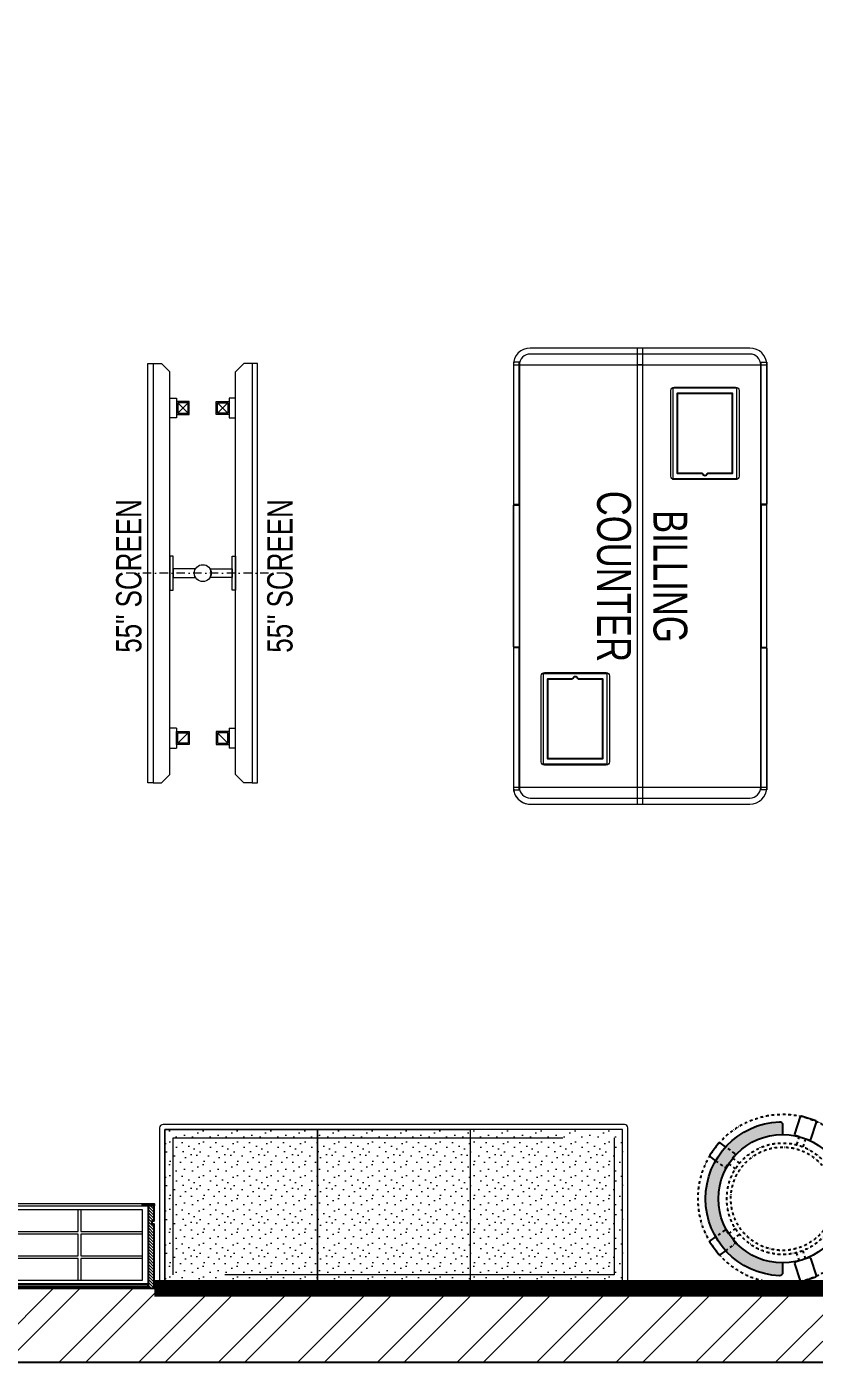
# Model space of a CAD drawing. Header units: feet. Extents: x 3773006 to 3789922, y -5461218 to -5452318.
# Drawn here: x 3781619 to 3783949, y -5461218 to -5457265 of the extents above; entities that cross this region are included whole.
import ezdxf

# ---------------------------------------------------------------- set-up
doc = ezdxf.new("R2010")
doc.units = ezdxf.units.FT
doc.header["$LTSCALE"] = 33
doc.header["$MEASUREMENT"] = 0
for name, pattern in [('ACAD_ISO03W100', [30, 12, -18]), ('DASHDOT2', [0.5, 0.25, -0.125, 0, -0.125]), ('HIDDEN2', [4.7624999999999975, 3.174999999999998, -1.587499999999999]), ('HIDDENX2', [0.75, 0.5, -0.25])]:
    doc.linetypes.add(name, pattern=pattern)
doc.layers.add('A-WALL', color=1, linetype='Continuous')
for name, color, linetype, lineweight in [('A-WALL HATCH', 251, 'Continuous', 0), ('HATCH', 9, 'Continuous', 9), ('LENS-HATCH', 251, 'Continuous', 5), ('LENS-TEXT', 31, 'Continuous', 5), ('LENS_DIMENSION', 193, 'Continuous', 0), ('LK-EQPMT', 3, 'Continuous', 18), ('LK-FF&E FLOOR', 1, 'Continuous', 9), ('LK-FF&E WALL', 1, 'Continuous', 9), ('LK-IT', 3, 'Continuous', 18), ('LK-MIRROR', 133, 'Continuous', 13), ('LN-ELEVATION-1', 81, 'Continuous', 25), ('LN-ELEVATION-2', 103, 'Continuous', 20), ('LN-ELEVATION-3', 125, 'Continuous', 18), ('LN-ELEVATION-5', 167, 'Continuous', 5), ('LN-HATCH', 251, 'Continuous', 0)]:
    doc.layers.add(name, color=color, linetype=linetype, lineweight=lineweight)
doc.styles.add('LK TXT', font='GILC____.TTF', dxfattribs={"height": 100})
pattern_1 = [(45, (7858054.083674966, 3504049.203216764), (-4.490128060534575, 4.490128060534575), [])]

# ---------------------------------------------------------------- blocks, each defined once
blk = doc.blocks.new('VC HD 1200')
at = {"layer": 'LN-HATCH', "ltscale": 0.5}
h = blk.add_hatch(dxfattribs=at)
h.set_pattern_fill('ANSI31', color=256, scale=2)
h.set_pattern_definition([(45, (3760859.752907088, 1795248.935917533), (-4.490128060534575, 4.490128060534575), [])])
h.paths.add_polyline_path([(-1200, 250), (-1200, 60), (-1194, 60), (-1194, 50), (-1200, 50), (-1200, 6), (-1182, 6), (-1182, 250)])
h = blk.add_hatch(dxfattribs=at)
h.set_pattern_fill('ANSI31', color=256, scale=2)
h.set_pattern_definition(pattern_1)
h.paths.add_polyline_path([(0, 250), (0, 60), (-6, 60), (-6, 50), (0, 50), (0, 6), (-18, 6), (-18, 250)])
h = blk.add_hatch(dxfattribs=at)
h.set_pattern_fill('ANSI31', color=256, scale=2)
h.set_pattern_definition([(45, (7858047.083674965, 3504049.203216764), (-4.490128060534575, 4.490128060534575), [])])
h.paths.add_polyline_path([(-1165, 6), (-1165, 0), (-1200, 0), (-1200, 6)])
h = blk.add_hatch(dxfattribs=at)
h.set_pattern_fill('ANSI31', color=256, scale=2)
h.set_pattern_definition(pattern_1)
h.paths.add_polyline_path([(-28, 6), (-28, 0), (0, 0), (0, 6)])
at = {"layer": 'LN-ELEVATION-1', "ltscale": 0.5}
for points in [[(-1200, 250), (-1200, 60), (-1194, 60), (-1194, 50), (-1200, 50), (-1200, 6), (-1182, 6), (-1182, 250)], [(-18, 238), (-1182, 238), (-1182, 244), (-18, 244)], [(0, 250), (0, 60), (-6, 60), (-6, 50), (0, 50), (0, 6), (-18, 6), (-18, 250)], [(-1165, 6), (-1165, 0), (-1200, 0), (-1200, 6)], [(-35, 6), (-35, 0), (0, 0), (0, 6)]]:
    blk.add_lwpolyline(points, close=True, dxfattribs=at)
at = {"layer": 'LN-ELEVATION-3', "ltscale": 0.5}
for p, q in [((-1182, 250), (-18, 250)), ((-1165, 6), (-35, 6)), ((-35, 0), (-1165, 0))]:
    blk.add_line(p, q, dxfattribs=at)
for points in [[(-1165.000000000465, 226), (-35, 226), (-35, 18), (-1165.000000000465, 18)], [(-1165.000000000465, 226), (-983.3333333334886, 226), (-983.3333333334886, 162), (-1165.000000000465, 162)], [(-975.3333333334886, 226), (-793.6666666665112, 226), (-793.6666666665112, 162), (-975.3333333334886, 162)], [(-785.6666666665112, 226), (-603.9999999995342, 226), (-603.9999999995342, 162), (-785.6666666665112, 162)], [(-595.9999999995342, 226), (-414.3333333325572, 226), (-414.3333333325572, 162), (-595.9999999995342, 162)], [(-406.3333333325572, 226), (-224.6666666655801, 226), (-224.6666666655801, 162), (-406.3333333325572, 162)], [(-216.6666666655801, 226), (-34.99999999860302, 226), (-34.99999999860302, 162), (-216.6666666655801, 162)], [(-1165.000000000465, 90), (-983.3333333334886, 90), (-983.3333333334886, 154), (-1165.000000000465, 154)], [(-975.3333333334886, 154), (-793.6666666665112, 154), (-793.6666666665112, 90), (-975.3333333334886, 90)], [(-785.6666666665112, 154), (-603.9999999995342, 154), (-603.9999999995342, 90), (-785.6666666665112, 90)], [(-595.9999999995342, 154), (-414.3333333325572, 154), (-414.3333333325572, 90), (-595.9999999995342, 90)], [(-406.3333333325572, 154), (-224.6666666655801, 154), (-224.6666666655801, 90), (-406.3333333325572, 90)], [(-216.6666666655801, 154), (-34.99999999860302, 154), (-34.99999999860302, 90), (-216.6666666655801, 90)], [(-1165.000000000465, 82), (-983.3333333334886, 82), (-983.3333333334886, 18), (-1165.000000000465, 18)], [(-975.3333333334886, 82), (-793.6666666665112, 82), (-793.6666666665112, 18), (-975.3333333334886, 18)], [(-785.6666666665112, 82), (-603.9999999995342, 82), (-603.9999999995342, 18), (-785.6666666665112, 18)], [(-595.9999999995342, 82), (-414.3333333325572, 82), (-414.3333333325572, 18), (-595.9999999995342, 18)], [(-406.3333333325572, 82), (-224.6666666655801, 82), (-224.6666666655801, 18), (-406.3333333325572, 18)], [(-216.6666666655801, 82), (-34.99999999860302, 82), (-34.99999999860302, 18), (-216.6666666655801, 18)]]:
    blk.add_lwpolyline(points, close=True, dxfattribs=at)
blk = doc.blocks.new('I-PAD Frame')
at = {"color": 3, "linetype": 'Continuous'}
blk.add_lwpolyline([(357868.7410323084, -232321.1361381283), (358122.7410323085, -232321.1361381283, 0.4142135623713902), (358132.7410323086, -232311.1361381283), (358132.7410323086, -232129.1361381283, 0.4142135623713902), (358122.7410323085, -232119.1361381283), (357868.7410323084, -232119.1361381283, 0.4142135623713902), (357858.7410323085, -232129.1361381283), (357858.7410323085, -232311.1361381283, 0.4142135623713902)], format="xyb", close=True, dxfattribs=at)
at = {"color": 3, "linetype": 'Continuous', "lineweight": 25}
blk.add_lwpolyline([(358113.2410323085, -232229.6755301424), (358113.2410323085, -232302.1361381283), (357878.2410323086, -232302.1361381283), (357878.2410323086, -232138.1361381283), (358113.2410323085, -232138.1361381283), (358113.2410323085, -232210.5967461141, 0.3275382217372251), (358114.6410323081, -232212.5046245168, -0.733799385757267), (358114.6410323086, -232227.7676517396, 0.3275382217372252)], format="xyb", close=True, dxfattribs=at)
blk = doc.blocks.new('Billing Counter-1350')
at = {"color": 5, "linetype": 'HIDDENX2', "ltscale": 0.025}
for p, q in [((-624.9999978118576, -374.9978339364752), (-625.0000002956949, 375)), ((624.9999976539984, -374.9978339364752), (625.0000001378357, 375))]:
    blk.add_line(p, q, dxfattribs=at)
at = {"color": 0, "linetype": 'Continuous'}
for p, q in [((625, 375), (-625, 375)), ((675, -325), (675, 325)), ((-625, -375), (625, -375))]:
    blk.add_line(p, q, dxfattribs=at)
at = {"color": 2, "linetype": 'Continuous'}
blk.add_line((624, -375), (624.9999976539984, -374.9978339364752), dxfattribs=at)
at = {"color": 2, "linetype": 'HIDDENX2', "ltscale": 0.025}
for points in [[(-632.999998427229, 375), (-212.4115580061916, 375), (-212.4115580851212, 358), (-632.9999985061586, 358)], [(210.3333326776046, 375), (-210.2551077436656, 375), (-210.255107664736, 358), (210.3333327565342, 358)], [(212.3333327565342, 375), (632.9217731775716, 375), (632.921773098642, 358), (212.3333326776046, 358)], [(-632.999998427229, -375), (-212.4115580061916, -375), (-212.4115580851212, -358), (-632.9999985061586, -358)], [(210.3333326776046, -375), (-210.2551077436656, -375), (-210.255107664736, -358), (210.3333327563014, -358)], [(212.3333327563014, -375), (632.9217731775716, -375), (632.921773098642, -358), (212.3333326776046, -358)]]:
    blk.add_lwpolyline(points, close=True, dxfattribs=at)
at = {"color": 5, "linetype": 'Continuous'}
for points in [[(-555.9166655030566, 97.25000000000001), (-288.9166655030567, 97.25000000000001), (-288.9166655030567, 286.25), (-555.9166655030566, 286.25)], [(555.9166655030566, -97.25000000000001), (288.9166655030567, -97.25000000000001), (288.9166655030567, -286.25), (555.9166655030566, -286.25)]]:
    blk.add_lwpolyline(points, close=True, dxfattribs=at)
at = {"color": 5, "linetype": 'HIDDENX2', "ltscale": 0.025}
blk.add_lwpolyline([(625, 8.5), (-625, 8.5), (-625, -8.5), (625, -8.5)], close=True, dxfattribs=at)
at = {"color": 0, "linetype": 'Continuous'}
for centre, radius, start, end in [((-625, 325), 50.0000000000291, 90, 180), ((624.9999999997672, 325), 50.00000000005822, 0, 90), ((624.9999999997672, -325), 50.0000000000291, 270, 0)]:
    blk.add_arc(centre, radius, start, end, dxfattribs=at)
at = {"layer": 'LN-ELEVATION-2'}
blk.add_line((-675, 325), (-675, -325), dxfattribs=at)
for points in [[(625, 375), (-625, 375, 0.4142135623725836), (-675, 325), (-675, -325, 0.4142135623725836), (-625, -375), (625, -375, 0.4142135623725837), (675, -325), (675, 325, 0.4142135623725836)], [(625, 357), (-625, 357, 0.4142135623730951), (-657, 325), (-657, -325, 0.4142135623730951), (-625, -357), (625, -357, 0.4142135623730951), (657, -325), (657, 325, 0.4142135623730951)]]:
    blk.add_lwpolyline(points, format="xyb", close=True, dxfattribs=at)
blk.add_lwpolyline([(-675, -8.5), (675, -8.5), (675, 8.5), (-675, 8.5)], close=True, dxfattribs=at)
blk.add_arc((-625, -325), 50.00000000005822, 180, 270, dxfattribs=at)
at = {"color": 2, "linetype": 'Continuous', "xscale": -1, "rotation": 180}
blk.add_blockref('I-PAD Frame', (-358418.1576978308, -232028.3861380983), dxfattribs=at)
at = {"color": 2, "linetype": 'Continuous', "xscale": -1}
blk.add_blockref('I-PAD Frame', (358418.1576978117, 232028.3861381281), dxfattribs=at)
at = {"layer": 'LENS-TEXT', "color": 0, "linetype": 'Continuous', "ltscale": 3, "insert": (0.983410338871181, 5.633732088841497), "char_height": 100, "attachment_point": 5, "style": 'LK TXT'}
blk.add_mtext_dynamic_manual_height_columns('BILLING COUNTER', width=353.0555573365615, gutter_width=0.5, heights=[0], dxfattribs=at)
blk = doc.blocks.new('55INCH')
at = {"layer": 'LK-EQPMT', "ltscale": 12}
for p, q in [((2111558.8162113, 1135690.450573809), (2111583.24744553, 1135690.450467438)), ((2111583.24744553, 1135690.450467438), (2111607.67857339, 1135666.019126837)), ((2111607.678786132, 1134473.881595297), (2111607.67857339, 1135666.019126837)), ((2111607.678233332, 1135587.915183341), (2111627.204219206, 1135587.915098327)), ((2111627.204219206, 1135587.915098327), (2111627.203964163, 1135529.337140705)), ((2111627.203964163, 1135529.337140705), (2111607.67797829, 1135529.337225719)), ((2111627.205367106, 1134610.5634114), (2111607.679381233, 1134610.563496414)), ((2111627.205367106, 1134610.5634114), (2111627.205112064, 1134551.985453778)), ((2111607.679126189, 1134551.985538793), (2111627.205112064, 1134551.985453778)), ((2111583.247445532, 1134449.450467438), (2111607.678786132, 1134473.881595297)), ((2111558.8162113, 1134449.45057381), (2111583.247445532, 1134449.450467438))]:
    blk.add_line(p, q, dxfattribs=at)
at = {"layer": 'LK-EQPMT'}
for p, q in [((2111661.614206139, 1135573.919317673), (2111631.027374502, 1135543.33275238)), ((2111661.614072967, 1135543.332619208), (2111631.027507674, 1135573.919450845)), ((2111661.615356252, 1134597.075782953), (2111631.028524615, 1134566.48921766))]:
    blk.add_line(p, q, dxfattribs=at)
at = {"layer": 'LK-EQPMT', "ltscale": 12}
blk.add_lwpolyline([(2111542.593620929, 1135690.450644441), (2111558.8162113, 1135690.450573809), (2111558.8162113, 1134449.45057381), (2111542.593620929, 1134449.450644441)], close=True, dxfattribs=at)
at = {"layer": 'LK-EQPMT'}
for points in [[(2111627.204187012, 1135577.742804799), (2111627.204020548, 1135539.509431718), (2111665.437393629, 1135539.509265254), (2111665.437560093, 1135577.742638335)], [(2111631.027507674, 1135573.919450845), (2111631.027374502, 1135543.33275238), (2111661.614072967, 1135543.332619208), (2111661.614206139, 1135573.919317673)], [(2111627.20517066, 1134562.665896998), (2111627.205337125, 1134600.89927008), (2111665.438710206, 1134600.899103615), (2111665.438543742, 1134562.665730534)], [(2111631.028524615, 1134566.48921766), (2111631.028657786, 1134597.075916125), (2111661.615356252, 1134597.075782953), (2111661.61522308, 1134566.489084489)]]:
    blk.add_lwpolyline(points, close=True, dxfattribs=at)
blk = doc.blocks.new('A$C833c02ab')
at = {"layer": 'A-WALL HATCH'}
h = blk.add_hatch(dxfattribs=at)
h.set_pattern_fill('ANSI32', color=256, scale=444)
h.set_pattern_definition([(45, (-3388281.860058484, 5461093.714166863), (-117.7332790675601, 117.7332790675601), []), (45, (-3388203.371205904, 5461093.714166863), (-117.7332790675601, 117.7332790675601), [])])
h.paths.add_polyline_path([(-16885.58805244509, 4043), (-16626, 4043), (-16626, 5083), (-16885.58805244509, 5083)], flags=17)
h.paths.add_polyline_path([(-10929, 4452), (-6150, 4452), (-6150, 4604), (-10929, 4604)], flags=17)
h.paths.add_polyline_path([(-11297, 4604), (-11147, 4604), (-11147, 8670), (-11297, 8670)], flags=17)
h.paths.add_polyline_path([(-6071, 4604), (-5921, 4604), (-5921, 8694), (-6071, 8694)], flags=17)
h.paths.add_polyline_path([(-16886, 8179), (-16626, 8179), (-16626, 8670), (-16886, 8670)], flags=17)
h.paths.add_polyline_path([(-16886, 0), (-16626, 0), (0, 0), (0, 8694), (-250, 8694), (-250, 8564), (-110, 8564), (-110, 4796), (-230, 4796), (-230, 219), (-16626, 219), (-16626, 620), (-16886, 620)])
at = {"layer": 'A-WALL'}
for p, q in [((-16626, 219), (-230, 219)), ((-16626, 0), (0, 0))]:
    blk.add_line(p, q, dxfattribs=at)
blk = doc.blocks.new('3 seater Bench 1385')
at = {"layer": 'LENS-HATCH', "lineweight": 0}
h = blk.add_hatch(dxfattribs=at)
h.set_pattern_fill('STIP1', color=177, scale=100, angle=269.9999999999999, pattern_type=2)
h.set_pattern_definition([(270, (6617025.245374651, -170439.1063060568), (100, -1.516e-13), [0, -100]), (270, (6617009.245374652, -170451.1063060568), (100, -1.516e-13), [0, -100]), (270, (6616985.245374652, -170446.1063060568), (100, -1.516e-13), [0, -100]), (270, (6616962.245374652, -170481.1063060568), (100, -1.516e-13), [0, -100]), (270, (6616998.245374652, -170478.1063060568), (100, -1.516e-13), [0, -100]), (270, (6617022.245374652, -170505.1063060568), (100, -1.516e-13), [0, -100]), (270, (6617029.245374651, -170470.1063060568), (100, -1.516e-13), [0, -100]), (270, (6616988.245374651, -170512.1063060568), (100, -1.516e-13), [0, -100]), (270, (6616956.245374652, -170507.1063060568), (100, -1.516e-13), [0, -100]), (270, (6616941.245374651, -170433.1063060568), (100, -1.516e-13), [0, -100]), (270, (6616961.245374652, -170451.1063060568), (100, -1.516e-13), [0, -100]), (270, (6616942.245374652, -170465.1063060568), (100, -1.516e-13), [0, -100]), (270, (6617006.245374652, -170526.1063060568), (100, -1.516e-13), [0, -100]), (270, (6616981.245374652, -170494.1063060568), (100, -1.516e-13), [0, -100]), (270, (6617014.245374652, -170486.1063060568), (100, -1.516e-13), [0, -100]), (270, (6617005.245374651, -170503.1063060568), (100, -1.516e-13), [0, -100]), (270, (6616978.245374651, -170467.1063060568), (100, -1.516e-13), [0, -100]), (270, (6617032.245374652, -170495.1063060568), (100, -1.516e-13), [0, -100]), (270, (6616973.245374651, -170526.1063060568), (100, -1.516e-13), [0, -100]), (270, (6616943.245374651, -170523.1063060568), (100, -1.516e-13), [0, -100])])
h.paths.add_polyline_path([(677.5000000004657, 227.5), (225.8333333334885, 227.5), (225.8333333334885, -227.5), (677.5000000004657, -227.5)])
h.paths.add_polyline_path([(-225.8333333334885, 227.5), (225.8333333334885, 227.5), (225.8333333334885, -227.5), (-225.8333333334885, -227.5)])
h.paths.add_polyline_path([(-677.5000000004657, 227.5), (-225.8333333334885, 227.5), (-225.8333333334885, -227.5), (-677.5000000004657, -227.5)])
at = {"layer": 'LN-ELEVATION-2', "ltscale": 0.5}
for points in [[(-677.5000000004657, 227.5), (-225.8333333334885, 227.5), (-225.8333333334885, -227.5), (-677.5000000004657, -227.5)], [(-225.8333333334885, 227.5), (225.8333333334885, 227.5), (225.8333333334885, -227.5), (-225.8333333334885, -227.5)], [(677.5000000004657, 227.5), (225.8333333334885, 227.5), (225.8333333334885, -227.5), (677.5000000004657, -227.5)]]:
    blk.add_lwpolyline(points, close=True, dxfattribs=at)
at = {"layer": 'LN-ELEVATION-5', "ltscale": 0.5}
blk.add_lwpolyline([(682.4999999995343, 242.5), (-682.5000000004655, 242.5, 0.4142135623730951), (-692.5000000004655, 232.5), (-692.5000000004655, -232.5, 0.4142135623730951), (-682.5000000004655, -242.5), (682.4999999995343, -242.5, 0.4142135623730951), (692.4999999995343, -232.5), (692.4999999995343, 232.5, 0.4142135623730951)], format="xyb", close=True, dxfattribs=at)
blk.add_lwpolyline([(677.4999999995343, 227.5), (-677.5000000004657, 227.5), (-677.5000000004657, -227.5), (677.4999999995343, -227.5)], close=True, dxfattribs=at)
at = {"layer": 'LN-ELEVATION-5', "linetype": 'HIDDEN2', "ltscale": 11}
blk.add_lwpolyline([(-652.5000000004657, 202.5), (652.5000000004657, 202.5), (652.5000000004657, -202.5), (-652.5000000004657, -202.5)], close=True, dxfattribs=at)
blk = doc.blocks.new('DR STOOL')
at = {"layer": 'HATCH'}
h = blk.add_hatch(dxfattribs=at)
h.set_pattern_fill('ANSI36', color=250, angle=-90.00000000000001)
h.set_pattern_definition([(315, (-227.8099174643867, 917.3997257252777), (6.173926083235043, -1.683798022700468), [7.9375, -1.587499999999999, 0, -1.587499999999999])])
edge = h.paths.add_edge_path()
edge.add_line((-190.0000000041909, 4.511094e-10), (-218.6899174675346, 4.511094e-10))
edge.add_arc((-218.6899174670689, 9.120000000388245), 9.119999999940092, 177.6119845363388, 269.9999999996136, ccw=False)
edge.add_arc((-1.8626451e-09, 3.565219e-10), 228.000000002257, 2.3880154632688004, 177.6119845367313, ccw=False)
edge.add_arc((218.6899174633436, 9.120000000497384), 9.120000000051716, -90.00000000034493, 2.3880154629299, ccw=False)
edge.add_line((218.6899174633436, 4.511094e-10), (190, 4.511094e-10))
edge.add_arc((-1.8626451e-09, 4.511094e-10), 190.000000001979, -1.27e-14, 180)
at = {"layer": 'LN-ELEVATION-1', "color": 1, "ltscale": 100}
for p, q in [((-128.6221585394814, 215.4841044476634), (-165.2704676063731, 189.0243927398114)), ((-124.7228340068832, 214.8545704018979), (-128.6221585394814, 215.4841044476634)), ((-112.6981821293011, 198.1996966340157), (-124.7228340068832, 214.8545704018979)), ((124.7553772013634, 214.9803744515593), (112.5488144652918, 198.2845540212292)), ((128.7014972954057, 215.5933048763618), (124.7553772013634, 214.9803744515593)), ((128.7014972954057, 215.5933048763618), (124.7553772013634, 214.9803744515593)), ((165.1911288509145, 188.915192311113), (128.7014972954057, 215.5933048763618)), ((165.1911288509145, 188.915192311113), (128.7014972954057, 215.5933048763618)), ((-165.2704676063731, 189.0243927398114), (-165.9069543029182, 185.0820035930228)), ((-165.9069543029182, 185.0820035930228), (-153.8003208162263, 168.3135803133482)), ((153.6734594982117, 168.4294150282658), (165.7973639420234, 185.0121775862135)), ((165.7973639420234, 185.0121775862135), (165.1911288509145, 188.915192311113)), ((165.7973639420234, 185.0121775862135), (165.1911288509145, 188.915192311113)), ((-191.2928382232785, -35.45407700946089), (-242.9550312487409, -52.24013893969095)), ((-187.9259491492994, -37.1695928365807), (-191.2928382232785, -35.45407700946089)), ((-184.1424400564283, -48.81403796559607), (-187.9259491492994, -37.1695928365807)), ((188.0651108901948, -36.96233201187715), (184.0504167033359, -49.19388854173303)), ((191.3981811110861, -35.27656588272658), (188.0651108901948, -36.96233201187715)), ((243.0100176925771, -52.21682526778022), (191.3981811110861, -35.27656588272658)), ((-242.9550312487409, -52.24013893969095), (-244.7482102331705, -55.75945052818861)), ((-244.7482102331705, -55.75945052818861), (-230.7800458371639, -98.74904560100549)), ((-173.8639617776498, -80.4479453730819), (-177.8421125086024, -68.2044548037811)), ((177.6922140880488, -68.56540505095472), (173.8739495249465, -80.1985000452405)), ((230.715890809428, -98.7280946081737), (244.8123673382215, -55.78040257930116)), ((244.8123673382215, -55.78040257930116), (243.0100176925771, -52.21682526778022)), ((-230.7800458371639, -98.74904560100549), (-227.2218665438704, -100.5620286722478)), ((-227.2218665438704, -100.5620286722478), (-175.5596735184081, -83.7759667420105)), ((-175.5596735184081, -83.7759667420105), (-173.8639617776498, -80.4479453730819)), ((173.8739495249465, -80.1985000452405), (175.5794035866856, -83.5704969359358)), ((175.5794035866856, -83.5704969359358), (227.1912401677109, -100.5107563209894)), ((227.1912401677109, -100.5107563209894), (230.715890809428, -98.7280946081737)), ((-22.72193054761737, -190.2142363802995), (-25.39390889601782, -192.886214728569)), ((-25.39390889601782, -192.886214728569), (-25.39390889601782, -247.2070584567482)), ((-10.47823652112856, -190.2142363802995), (-22.72193054761737, -190.2142363802995)), ((22.78362171910703, -190.2142363802995), (9.910054048988968, -190.2142363802995)), ((25.42475448176265, -192.8553691428751), (22.78362171910703, -190.2142363802995)), ((25.42475448176265, -247.1762128710543), (25.42475448176265, -192.8553691428751)), ((-25.39390889601782, -247.2070584567482), (-22.60096735274419, -250)), ((-22.60096735274419, -250), (22.60096735274419, -250)), ((22.60096735274419, -250), (25.42475448176265, -247.1762128710543))]:
    blk.add_line(p, q, dxfattribs=at)
at = {"layer": 'LN-ELEVATION-1', "linetype": 'DASHDOT2'}
for p, q in [((-92.92521573789418, 170.8129362839827), (-112.6981821293011, 198.1996966340157)), ((112.5488144652918, 198.2845540212292), (92.69529851106927, 171.1294289919315)), ((-153.8003208162263, 168.3135803133482), (-134.1093360339291, 141.0403694751003)), ((-103.4542870586738, 159.9154408004979), (-93.52748446213081, 167.0824927485227)), ((-88.15393704269081, 139.4771787207864), (-103.4542870586738, 159.9154408004979)), ((-93.52748446213081, 167.0824927485227), (-92.92521573789418, 170.8129362839827)), ((103.6608748426661, 159.8406005539291), (88.19885099539533, 139.4487815762331)), ((92.69529851106927, 171.1294289919315), (93.26858203159645, 167.4385604566923)), ((93.26858203159645, 167.4385604566923), (103.6608748426661, 159.8406005539291)), ((133.7372852512635, 141.1612321265929), (153.6734594982117, 168.4294150282658)), ((-134.1093360339291, 141.0403694751003), (-130.4219571123831, 140.4450534014686)), ((-130.4219571123831, 140.4450534014686), (-119.9844727469608, 147.9808124662595)), ((-119.9844727469608, 147.9808124662595), (-105.3687285655178, 126.9741353208374)), ((105.4096150295809, 126.94019481352), (120.1194891873747, 147.8074627162714)), ((120.1194891873747, 147.8074627162714), (130.0033113472163, 140.5812532722048)), ((130.0033113472163, 140.5812532722048), (133.7372852512635, 141.1612321265929)), ((-159.954806596972, -40.49024384317454), (-184.1424400564283, -48.81403796559607)), ((-177.8421125086024, -68.2044548037811), (-153.4148110738024, -60.73628028803068)), ((153.3006618716754, -61.02382378749462), (177.6922140880488, -68.56540505095472)), ((184.0504167033359, -49.19388854173303), (159.8786162491887, -40.79004861696012)), ((-10.92024635523557, -164.6382343793375), (-10.47823652112856, -190.2142363802995)), ((9.910054048988968, -190.2142363802995), (10.35584833659231, -164.674698740353))]:
    blk.add_line(p, q, dxfattribs=at)
at = {"layer": 'LN-ELEVATION-1', "color": 1, "ltscale": 100}
blk.add_lwpolyline([(-190.0000000023283, 0), (-218.6899174656719, 0, -0.4264743413925903), (-227.8019973598421, 9.5, -0.959166304662544), (227.8019973593764, 9.5, -0.4264743413925903), (218.6899174647406, 0), (190.0000000013969, 0)], format="xyb", dxfattribs=at)
at = {"layer": 'LN-ELEVATION-1', "linetype": 'DASHDOT2'}
for radius in [250, 165, 153]:
    blk.add_circle((0, 0), radius, dxfattribs=at)
at = {"layer": 'LN-ELEVATION-1', "color": 1, "ltscale": 100}
blk.add_circle((0, 0), 190, dxfattribs=at)

msp = doc.modelspace()

# ---------------------------------------------------------------- linework, layer by layer
at = {"layer": 'LK-IT', "color": 1, "linetype": 'DASHDOT2', "ltscale": 3}
msp.add_line((3782384.05184124, -5458882.25556352), (3781895.034864323, -5458882.25556352), dxfattribs=at)
at = {"layer": 'LK-IT'}
for points in [[(3782042.128409381, -5458832.25556352), (3782042.128409381, -5458932.25556352), (3782052.128409381, -5458932.25556352), (3782052.128409381, -5458832.25556352)], [(3782236.958296179, -5458832.25556352), (3782236.958296179, -5458932.25556352), (3782226.958296179, -5458932.25556352), (3782226.958296179, -5458832.25556352)]]:
    msp.add_lwpolyline(points, close=True, dxfattribs=at)
for points in [[(3782117.892717685, -5458869.75556352), (3782052.128409381, -5458869.75556352), (3782052.128409381, -5458894.75556352), (3782117.892717685, -5458894.75556352, -0.26794919244356), (3782117.892717685, -5458869.75556352, 0.9999999999999998)], [(3782161.193987875, -5458869.75556352), (3782226.958296179, -5458869.75556352), (3782226.958296179, -5458894.75556352), (3782161.193987875, -5458894.75556352, 0.26794919244356), (3782161.193987875, -5458869.75556352, -0.9999999999999998)]]:
    msp.add_lwpolyline(points, format="xyb", dxfattribs=at)
at = {"layer": 'LK-IT', "color": 1}
msp.add_circle((3782139.54335278, -5458882.25556352), 25, dxfattribs=at)
at = {"layer": 'LK-MIRROR', "linetype": 'ACAD_ISO03W100', "ltscale": 0.05, "const_width": 50}
msp.add_lwpolyline([(3785391.972313289, -5460999.024125164), (3781995.972313295, -5460999.024125164)], dxfattribs=at)

# ---------------------------------------------------------------- block references
at = {"layer": 'LENS_DIMENSION'}
msp.add_blockref('A$C833c02ab', (3789921.972313289, -5461218.024125163), dxfattribs=at)
at = {"layer": 'LK-FF&E FLOOR'}
for name, p, rotation in [('Billing Counter-1350', (3783433.612989434, -5458891.024125164), 270), ('DR STOOL', (3783855.316742033, -5460734.024125163), 89.99999999999999)]:
    msp.add_blockref(name, p, dxfattribs=dict(at, rotation=rotation))
msp.add_blockref('3 seater Bench 1385', (3782704.603254621, -5460756.524125163), dxfattribs=at)
at = {"layer": 'LK-FF&E WALL', "xscale": -1, "rotation": 180}
msp.add_blockref('VC HD 1200', (3781995.972313295, -5460749.024125163), dxfattribs=at)
at = {"layer": 'LK-IT'}
msp.add_blockref('55INCH', (1670434.44973185, -6593952.20620796), dxfattribs=at)
at = {"layer": 'LK-IT', "xscale": -1}
msp.add_blockref('55INCH', (5893844.636973702, -6593952.20620796), dxfattribs=at)

# ---------------------------------------------------------------- texts
at = {"layer": 'LENS-TEXT', "color": 0, "linetype": 'Continuous', "ltscale": 3, "char_height": 75, "width": 783.9636358173434, "attachment_point": 5, "rotation": 89.99999999999993, "style": 'LK TXT'}
for insert in [(3781921.327293306, -5458890.717907012), (3782368.327293306, -5458890.717907012)]:
    msp.add_mtext('\\pt225;55" SCREEN', dxfattribs=dict(at, insert=insert))

doc.saveas('drawing.dxf')
